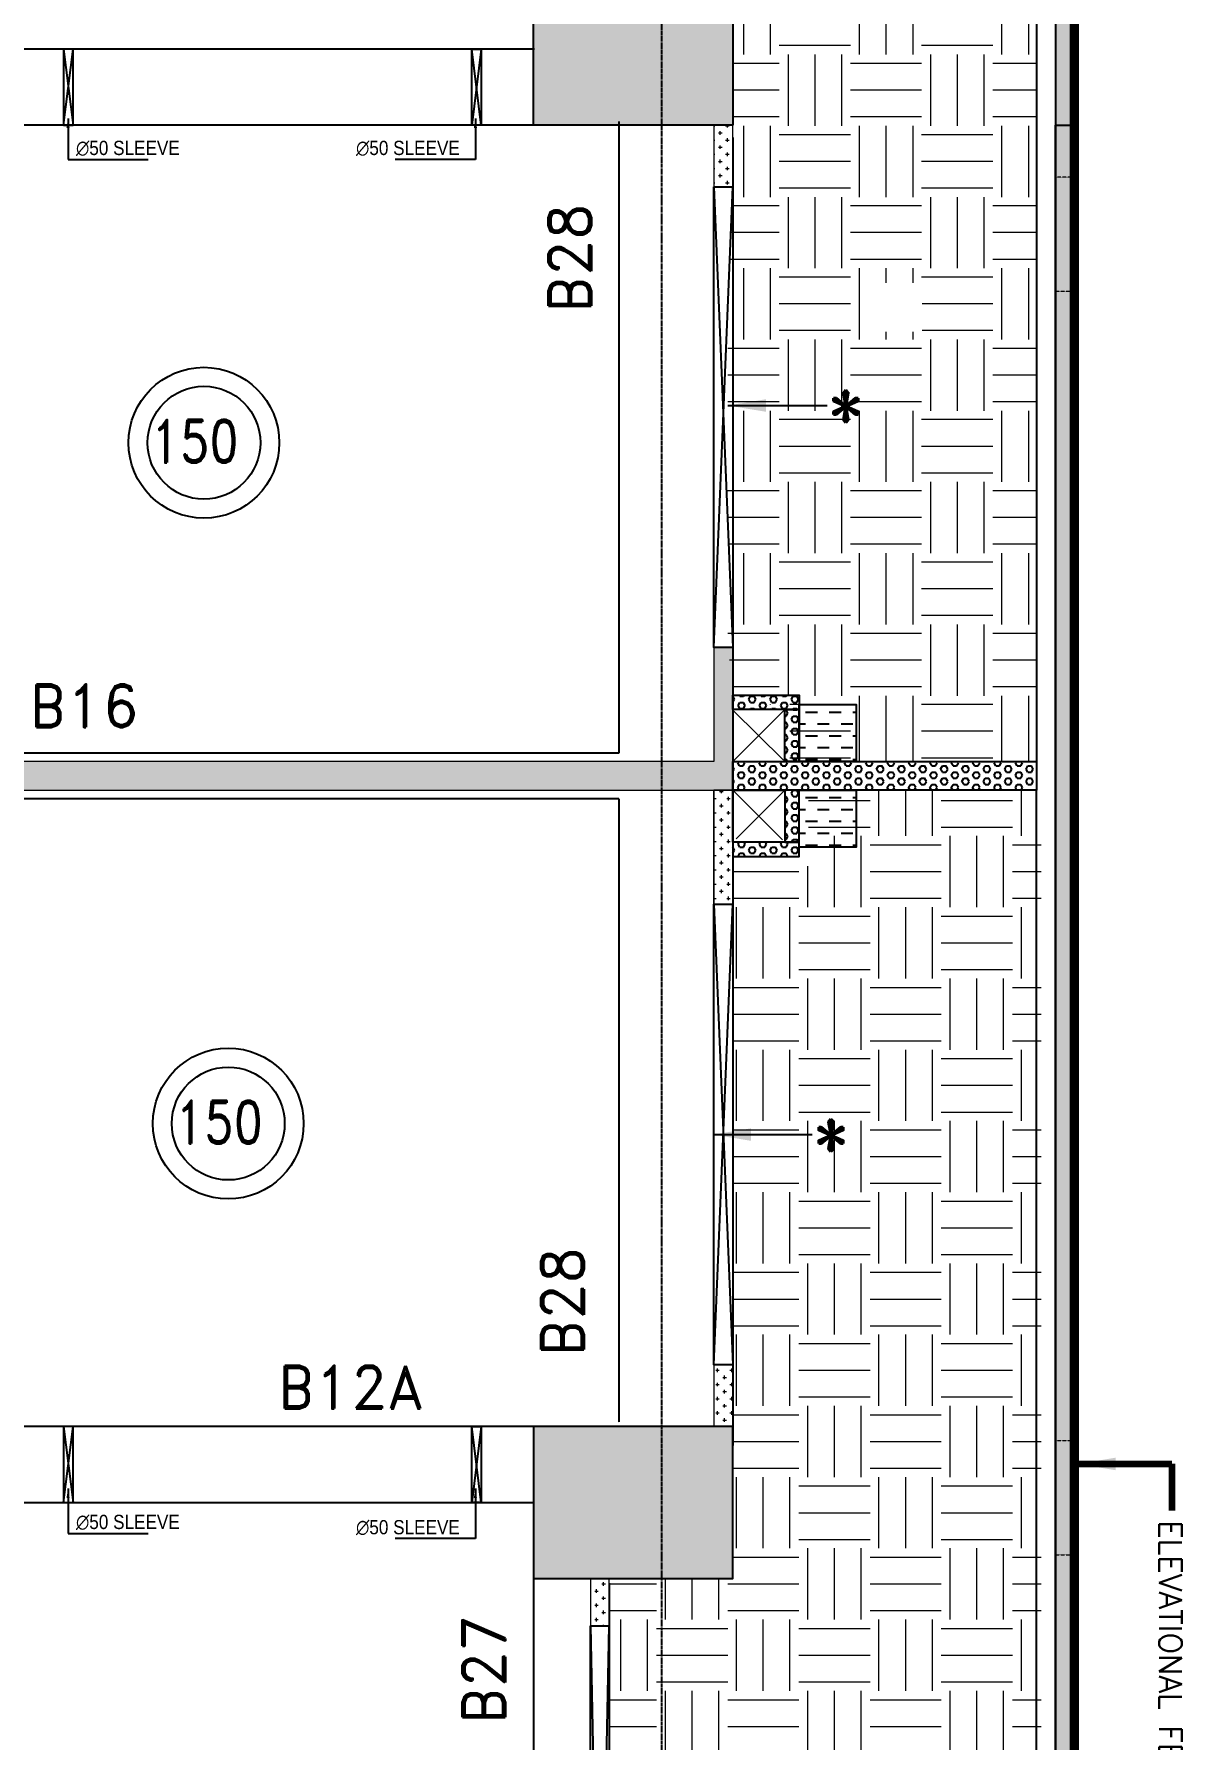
# Model space of a CAD drawing. Header units: millimetres. Extents: x 2061841 to 105821645, y -77612 to 48520811.
# Drawn here: x 2459825 to 2465872, y 14425 to 23405 of the extents above; entities that cross this region are included whole.
import ezdxf

# ---------------------------------------------------------------- set-up
doc = ezdxf.new("R2010")
doc.units = ezdxf.units.MM
doc.header["$LTSCALE"] = 10
doc.header["$MEASUREMENT"] = 0
for name, pattern in [('$0$HIDDEN', [0.375, 0.25, -0.125]), ('( Hidden )', [0.375, 0.25, -0.125]), ('CENTER', [2, 1.25, -0.25, 0.25, -0.25])]:
    doc.linetypes.add(name, pattern=pattern)
for name, color, linetype in [('A-Comments', 30, 'Continuous'), ('A-Grid-Tower', 8, 'CENTER'), ('A-HATCH', 8, 'Continuous'), ('BEAM NO', 2, 'Continuous'), ('khuraa', 6, 'Continuous'), ('S-OPENING', 6, 'Continuous'), ('S-SHADED', 252, 'Continuous'), ('S-TEXT', 2, 'Continuous'), ('SLEEVE 150 NEW', 51, 'Continuous'), ('UPSTAND RCC', 171, 'Continuous'), ('VIN_BEAM', 4, 'Continuous'), ('VIN_COLUMN', 1, 'Continuous'), ('VIN_SLAB THK', 2, 'Continuous')]:
    doc.layers.add(name, color=color, linetype=linetype)
for name, color, linetype, lineweight in [('s-opening text', 4, 'Continuous', 9), ('vin nonstrwall', 3, 'Continuous', 9), ('VIN SUNK HATCH', 8, 'Continuous', 0), ('VIN_COLUMN HATCH', 33, 'Continuous', 20), ('VIN_CUT OUT', 6, 'Continuous', 9)]:
    doc.layers.add(name, color=color, linetype=linetype, lineweight=lineweight)
doc.styles.add('200', font='romand.shx', dxfattribs={"width": 0.8, "height": 225})
doc.styles.add('KCP', font='', dxfattribs={"width": 0.9, "height": 200})
doc.styles.add('MAH', font='romand.shx', dxfattribs={"height": 210})
doc.styles.add('RT', font='romant.shx', dxfattribs={"height": 250})
doc.styles.add('ST', font='romand.shx', dxfattribs={"height": 4})
doc.styles.add('WD-20', font='romans.shx', dxfattribs={"height": 30})
doc.styles.add('WD-50', font='ARIALN.TTF', dxfattribs={"height": 150})
doc.styles.get('KCP').set_extended_font_data('Bahnschrift')
doc.dimstyles.new('GR1', dxfattribs={"dimtxt": 225, "dimasz": 125, "dimexe": 125, "dimexo": 100, "dimgap": 50, "dimtad": 1, "dimdec": 0, "dimzin": 3, "dimdsep": 46, "dimtxsty": '200', "dimblk1": 'OBLIQUE', "dimblk2": 'OBLIQUE', "dimsah": 1, "dimcen": 0.0625, "dimdle": 125, "dimclrd": 3, "dimclre": 3, "dimclrt": 2, "dimadec": 0, "dimazin": 0, "dimtfac": 1, "dimtdec": 0, "dimtix": 1, "dimtmove": 0, "dimatfit": 3, "dimfxl": 1, "dimtolj": 1, "dimtzin": 0, "dimarcsym": 0})
doc.dimstyles.new('wd-50', dxfattribs={"dimtxt": 90, "dimasz": 50, "dimexe": 35, "dimexo": 50, "dimgap": 25, "dimtad": 1, "dimrnd": 5, "dimzin": 12, "dimdsep": 46, "dimtxsty": 'WD-50', "dimblk": 'ARCHTICK', "dimblk2": 'ARCHTICK', "dimcen": 50, "dimdle": 35, "dimclrd": 5, "dimclre": 5, "dimclrt": 4, "dimadec": 0, "dimazin": 0, "dimtfac": 1, "dimtmove": 1, "dimatfit": 2, "dimfxl": 1, "dimtolj": 1, "dimtzin": 12, "dimlwd": -1, "dimlwe": -1, "dimarcsym": 0})
pattern_1 = [(0, (-40796.55, 68383.67), (37.5, 37.5), [18.75, -56.25]), (90, (-40787.174, 68374.296), (-37.5, 37.5), [18.75, -56.25])]
pattern_2 = [(0, (2438230.453, 38975.31), (0, 32.475953), [18.75, -37.5]), (120, (2438230.453, 38975.31), (-28.125, -16.237976), [18.75, -37.5]), (60, (2438249.203, 38975.31), (-28.125, 16.237976), [18.75, -37.5])]

# ---------------------------------------------------------------- blocks, each defined once
blk = doc.blocks.new('_Oblique')
at = {"color": 0, "linetype": 'ByBlock', "lineweight": -2}
blk.add_line((-0.5, -0.5), (0.5, 0.5), dxfattribs=at)
blk = doc.blocks.new('_ArchTick')
at = {"color": 0, "linetype": 'ByBlock', "const_width": 0.15}
blk.add_lwpolyline([(-0.5, -0.5), (0.5, 0.5)], dxfattribs=at)

msp = doc.modelspace()

# ---------------------------------------------------------------- hatches: boundary and pattern name
at = {"layer": 'A-Comments'}
h = msp.add_hatch(dxfattribs=at)
h.set_pattern_fill('HONEY', color=81, scale=200)
h.set_pattern_definition([(0, (-2791199.454, -285881.068), (37.5, 21.650635095), [25, -50]), (120, (-2791199.454, -285881.068), (-37.5, 21.650635095), [25, -50]), (60, (-2791199.454, -285881.068), (8e-15, 43.30127019), [-50, 25])])
edge = h.paths.add_edge_path()
edge.add_line((2452650.5, 38975.2), (2452750.5, 38975.2))
edge.add_line((2452750.5, 38975.2), (2452750.5, 40275.2))
edge.add_arc((2453150.5, 40275.2), 400, 89.99999, 179.99991, ccw=False)
edge.add_line((2453150.5, 40675.2), (2464305.5, 40675.2))
edge.add_arc((2464305.5, 39775.2), 900, 0, 90, ccw=False)
edge.add_line((2465205.5, 39775.2), (2465205.5, 22925.2))
edge.add_line((2465205.5, 22925.2), (2465305.5, 22925.2))
edge.add_line((2465305.5, 22925.2), (2465305.5, 39775.2))
edge.add_arc((2464305.5, 39775.2), 1000, 0, 90)
edge.add_line((2464305.5, 40775.2), (2453150.5, 40775.2))
edge.add_arc((2453150.5, 40275.2), 500, 90, 179.99992)
edge.add_line((2452650.5, 40275.2), (2452650.5, 38975.2))
h = msp.add_hatch(dxfattribs=at)
h.set_pattern_fill('HONEY', color=81, scale=200)
h.set_pattern_definition([(0, (-2791199.454, -285881.068), (37.5, 21.650635095), [25, -50]), (120, (-2791199.454, -285881.068), (-37.5, 21.650635095), [25, -50]), (60, (-2791199.454, -285881.068), (8e-15, 43.30127019), [-50, 25])])
edge = h.paths.add_edge_path()
edge.add_line((2452650.5, 38975.2), (2452750.5, 38975.2))
edge.add_line((2452750.5, 38975.2), (2452750.5, 40275.2))
edge.add_arc((2453150.5, 40275.2), 400, 89.99999, 179.99991, ccw=False)
edge.add_line((2453150.5, 40675.2), (2464305.5, 40675.2))
edge.add_arc((2464305.5, 39775.2), 900, 0, 90, ccw=False)
edge.add_line((2465205.5, 39775.2), (2465205.5, 22925.2))
edge.add_line((2465205.5, 22925.2), (2465305.5, 22925.2))
edge.add_line((2465305.5, 22925.2), (2465305.5, 39775.2))
edge.add_arc((2464305.5, 39775.2), 1000, 0, 90)
edge.add_line((2464305.5, 40775.2), (2453150.5, 40775.2))
edge.add_arc((2453150.5, 40275.2), 500, 90, 179.99992)
edge.add_line((2452650.5, 40275.2), (2452650.5, 38975.2))
h = msp.add_hatch(color=8, dxfattribs=at)
h.dxf.hatch_style = 1
h.paths.add_polyline_path([(2455255.5, 2200.3), (2455355.5, 2200.3), (2455355.5, 1175.3, 0.414213), (2455755.5, 775.3), (2464305.5, 775.3, 0.414214), (2465205.5, 1675.3), (2465205.5, 22925.3), (2465305.5, 22925.3), (2465305.5, 1675.3, -0.414214), (2464305.5, 675.3), (2455755.5, 675.3, -0.414213), (2455255.5, 1175.3)])
h = msp.add_hatch(dxfattribs=at)
h.set_pattern_fill('HONEY', color=8, scale=200)
h.set_pattern_definition([(0, (-2567435.446, -190624.363), (37.5, 21.65063509), [25, -50]), (120, (-2567435.446, -190624.363), (-37.5, 21.65063509), [25, -50]), (60, (-2567435.446, -190624.363), (8e-15, 43.30127019), [-50, 25])])
h.paths.add_polyline_path([(2455255.5, 2200.3), (2455355.5, 2200.3), (2455355.5, 1175.2, 0.414213), (2455755.5, 775.2), (2464305.5, 775.2, 0.414214), (2465205.5, 1675.2), (2465205.5, 22925.2), (2465305.5, 22925.2), (2465305.5, 1675.2, -0.414214), (2464305.5, 675.2), (2455755.5, 675.2, -0.414213), (2455255.5, 1175.2)])
at = {"layer": 'khuraa'}
h = msp.add_hatch(dxfattribs=at)
h.set_pattern_fill('DASH', color=256, scale=500, angle=180)
h.set_pattern_definition([(180, (-204361.16, -110978.15), (-62.5, -62.5), [62.5, -62.5])])
h.paths.add_polyline_path([(2463855.5, 19875.3), (2464155.5, 19875.3), (2464155.5, 19575.3), (2463855.5, 19575.3), (2463855.5, 19875.3)])
h = msp.add_hatch(dxfattribs=at)
h.set_pattern_fill('DASH', color=256, scale=500, angle=180)
h.set_pattern_definition([(180, (-204361.16, -111428.23), (-62.5, -62.5), [62.5, -62.5])])
h.paths.add_polyline_path([(2463855.5, 19425.3), (2464155.5, 19425.3), (2464155.5, 19125.3), (2463855.5, 19125.3), (2463855.5, 19425.3)])
at = {"layer": 'S-SHADED'}
h = msp.add_hatch(color=256, dxfattribs=at)
h.dxf.hatch_style = 1
h.paths.add_polyline_path([(2465305.5, 15999.7), (2465205.5, 15999.7), (2465205.5, 15399.7), (2465305.5, 15399.7), (2465305.5, 15999.7)])
at = {"layer": 'UPSTAND RCC'}
h = msp.add_hatch(dxfattribs=at)
h.set_pattern_fill('HEX', color=256, scale=150)
h.set_pattern_definition([(0, (2438230.453, 38950.31), (0, 32.475953), [18.75, -37.5]), (120, (2438230.453, 38950.31), (-28.125, -16.237976), [18.75, -37.5]), (60, (2438249.203, 38950.31), (-28.125, 16.237976), [18.75, -37.5])])
h.paths.add_polyline_path([(2463855.5, 19850.3), (2463505.5, 19850.3), (2463505.5, 19925.3), (2463855.5, 19925.3)])
h = msp.add_hatch(dxfattribs=at)
h.set_pattern_fill('HEX', color=256, scale=150)
h.set_pattern_definition(pattern_2)
h.paths.add_polyline_path([(2463855.5, 19575.3), (2463780.4, 19575.3), (2463780.4, 19850.3), (2463855.5, 19850.3)])
h = msp.add_hatch(dxfattribs=at)
h.set_pattern_fill('HEX', color=256, scale=150)
h.set_pattern_definition([(0, (972.57, 6269.695), (0, 32.47595264), [18.75, -37.5]), (120, (972.57, 6269.695), (-28.125, -16.2379763), [18.75, -37.5]), (60, (991.32, 6269.695), (-28.125, 16.2379763), [18.75, -37.5])])
h.paths.add_polyline_path([(2463505.5, 19425.3), (2465105.4, 19425.3), (2465105.4, 19575.3), (2463505.5, 19575.3)])
h = msp.add_hatch(dxfattribs=at)
h.set_pattern_fill('HEX', color=256, scale=150)
h.set_pattern_definition(pattern_2)
h.paths.add_polyline_path([(2463855.5, 19425.3), (2463780.4, 19425.3), (2463780.4, 19150.3), (2463855.5, 19150.3)])
h = msp.add_hatch(dxfattribs=at)
h.set_pattern_fill('HEX', color=256, scale=150)
h.set_pattern_definition([(0, (2438230.452, 39000.288), (0, 32.475953), [18.75, -37.5]), (120, (2438230.452, 39000.288), (-28.125, -16.237976), [18.75, -37.5]), (60, (2438249.202, 39000.288), (-28.125, 16.237976), [18.75, -37.5])])
h.paths.add_polyline_path([(2463855.5, 19150.3), (2463505.4, 19150.3), (2463505.4, 19075.3), (2463855.5, 19075.3)])
at = {"layer": 'vin nonstrwall'}
h = msp.add_hatch(dxfattribs=at)
h.set_pattern_fill('CROSS', color=256, scale=150)
h.set_pattern_definition([(0, (-24131.92, 22922.31), (37.5, 37.5), [18.75, -56.25]), (90, (-24122.545, 22912.936), (-37.5, 37.5), [18.75, -56.25])])
h.paths.add_polyline_path([(2463505.5, 22925.3), (2463405.5, 22925.3), (2463405.5, 22600.3), (2463505.5, 22600.3)])
h = msp.add_hatch(dxfattribs=at)
h.set_pattern_fill('CROSS', color=256, scale=150)
h.set_pattern_definition([(0, (-3646.26, 480.236), (37.5, 37.5), [18.75, -56.25]), (90, (-3636.886, 470.86), (-37.5, 37.5), [18.75, -56.25])])
h.paths.add_polyline_path([(2463410.5, 20175.3), (2463410.5, 19575.3), (2458455.5, 19575.3), (2458455.5, 20825.3), (2458455.5, 20825.3), (2458455.5, 21125.3), (2458355.5, 21125.3), (2458355.5, 20825.3), (2457200.5, 20825.3), (2457200.5, 20725.3), (2458355.5, 20725.3), (2458355.5, 19425.3), (2463510.5, 19425.3), (2463510.5, 20175.3)])
h = msp.add_hatch(dxfattribs=at)
h.set_pattern_fill('CROSS', color=256, scale=150)
h.set_pattern_definition([(0, (-3651.265, 480.236), (37.5, 37.5), [18.75, -56.25]), (90, (-3641.89, 470.86), (-37.5, 37.5), [18.75, -56.25])])
h.paths.add_polyline_path([(2463505.5, 19425.3), (2463405.5, 19425.3), (2463405.5, 18825.3), (2463505.5, 18825.3), (2463505.5, 19425.3)])
h = msp.add_hatch(dxfattribs=at)
h.set_pattern_fill('CROSS', color=256, scale=150)
h.set_pattern_definition(pattern_1)
h.paths.add_polyline_path([(2463405.5, 16075.3), (2463505.5, 16075.3), (2463505.5, 16400.3), (2463405.5, 16400.3)])
h = msp.add_hatch(dxfattribs=at)
h.set_pattern_fill('CROSS', color=256, scale=150)
h.set_pattern_definition(pattern_1)
h.paths.add_polyline_path([(2462855.5, 15275.3), (2462755.5, 15275.3), (2462755.5, 15025.3), (2462855.5, 15025.3)])
at = {"layer": 'VIN SUNK HATCH'}
h = msp.add_hatch(dxfattribs=at)
h.set_pattern_fill('EARTH', color=8, scale=1500, angle=180)
edge = h.paths.add_edge_path()
edge.add_line((2463564.5, 19875.3), (2463505.5, 19950.3))
edge.add_line((2463505.5, 19950.3), (2463480.5, 20175.3))
edge.add_line((2463480.5, 20175.3), (2463480.5, 20781.4))
edge.add_line((2463480.5, 20781.4), (2463480.5, 20950.3))
edge.add_line((2463480.5, 20950.3), (2463480.8, 20950.3))
edge.add_line((2463480.8, 20950.3), (2463480.6, 20952.8))
edge.add_line((2463480.6, 20952.8), (2463480.6, 21997))
edge.add_line((2463480.6, 21997), (2463505.5, 22600.3))
edge.add_line((2463505.5, 22600.3), (2463505.5, 22925.3))
edge.add_line((2463505.5, 23003.5), (2463505.5, 23602.8))
edge.add_line((2463505.5, 23602.8), (2463505.5, 23725.3))
edge.add_line((2463505.5, 23725.3), (2463480.5, 23725.3))
edge.add_line((2463480.5, 23725.3), (2463380.5, 23725.3))
edge.add_line((2463380.5, 23725.3), (2463183.4, 23725.3))
edge.add_line((2463183.4, 23725.3), (2463183.4, 27669.3))
edge.add_line((2463183.4, 27669.3), (2463480.5, 27669.3))
edge.add_line((2463480.5, 27669.3), (2463480.5, 27675.3))
edge.add_line((2463480.5, 27675.3), (2463480.5, 29495.8))
edge.add_line((2463480.5, 29495.8), (2463480.5, 29825.3))
edge.add_line((2463480.5, 29825.3), (2463480.5, 30300.3))
edge.add_line((2463480.5, 30300.3), (2463480.5, 30300.8))
edge.add_line((2463480.5, 30300.9), (2463480.5, 30500.3))
edge.add_line((2463480.6, 30500.3), (2463480.6, 30800.3))
edge.add_line((2463480.6, 30800.3), (2463480.6, 31397.3))
edge.add_line((2463480.6, 31397.3), (2463480.6, 32603.3))
edge.add_line((2463480.6, 32603.3), (2463480.6, 32900.3))
edge.add_line((2463480.6, 32900.3), (2463480.6, 33200.3))
edge.add_line((2463480.6, 33200.3), (2463480.6, 33650.3))
edge.add_line((2463480.6, 33650.3), (2463505.5, 33650.3))
edge.add_line((2463505.5, 33650.3), (2463505.5, 33375.3))
edge.add_line((2463505.5, 33375.3), (2463505.5, 33350.3))
edge.add_line((2463505.5, 33350.3), (2464205.5, 33350.3))
edge.add_line((2464205.5, 33350.3), (2464205.5, 33650.3))
edge.add_line((2464205.5, 33650.3), (2465105.5, 33650.3))
edge.add_line((2465105.5, 33650.3), (2465105.5, 19575.3))
edge.add_line((2465105.5, 19575.3), (2463880.5, 19575.3))
edge.add_line((2463880.5, 19575.3), (2463805.5, 19575.3))
edge.add_line((2463805.5, 19575.3), (2463805.5, 19872.6))
edge.add_line((2463805.5, 19872.6), (2463597.9, 19875.3))
edge = h.paths.add_edge_path(flags=16)
edge.add_line((2463805.5, 19872.6), (2463805.5, 19575.3))
edge.add_line((2463805.5, 19575.3), (2463805.5, 19875.3))
edge.add_line((2463805.5, 19875.3), (2463805.5, 19872.6))
edge = h.paths.add_edge_path()
edge.add_line((2463505.5, 19926.7), (2463805.5, 19924))
edge.add_line((2463805.5, 19924), (2463805.5, 19875.3))
edge.add_line((2463805.5, 19875.3), (2463505.5, 19875.3))
edge = h.paths.add_edge_path(flags=16)
edge.add_arc((2464161.3, 26411.3), 447.1, 180, 360)
edge.add_arc((2464161.3, 26411.3), 447.1, 0, 180)
h.paths.add_polyline_path([(2464503.5, 21838), (2464275, 21838), (2464275, 22095.2), (2464503.5, 22095.2)], flags=16)
h.paths.add_polyline_path([(2463755, 25358), (2463526.5, 25358), (2463526.5, 25615.1), (2463755, 25615.1)], flags=16)
h.paths.add_polyline_path([(2464404.4, 31859.6), (2464175.9, 31859.6), (2464175.9, 32116.7), (2464404.4, 32116.7)], flags=16)
h.paths.add_polyline_path([(2464518.9, 26214.8), (2463751, 26214.8), (2463751, 26589.8), (2464518.9, 26589.8)], flags=16)
edge = h.paths.add_edge_path(flags=0)
edge.add_arc((2464161.3, 26411.3), 347.1, 180, 360)
edge.add_arc((2464161.3, 26411.3), 347.1, 0, 180)
h = msp.add_hatch(dxfattribs=at)
h.set_pattern_fill('EARTH', color=8, scale=1500, angle=180)
h.set_pattern_definition([(0, (-3646.26, 480.24), (375, 375), [375, -375]), (0, (-3646.26, 620.86), (375, 375), [375, -375]), (0, (-3646.26, 761.5), (375, 375), [375, -375]), (90, (-3599.4, 808.36), (-375, 375), [375, -375]), (90, (-3458.76, 808.36), (-375, 375), [375, -375]), (90, (-3318.14, 808.36), (-375, 375), [375, -375])])
h.paths.add_polyline_path([(2463505.4, 19025.3), (2463905.4, 19025.3), (2463905.5, 19425.3), (2465130.5, 19425.3), (2465130.5, 7144.9), (2464205.4, 7144.9), (2464205.5, 8800.3), (2463505.4, 8800.2), (2463505.5, 9450.3), (2462855.5, 9450.3), (2462855.5, 15275.3), (2463505.5, 15275.3), (2463505.5, 16525.3)])
at = {"layer": 'VIN_COLUMN HATCH'}
h = msp.add_hatch(color=256, dxfattribs=at)
h.dxf.hatch_style = 1
h.paths.add_polyline_path([(2463505.5, 22925.3), (2462455.5, 22925.3), (2462455.5, 23725.3), (2463505.5, 23725.3)])
h = msp.add_hatch(color=256, dxfattribs=at)
h.dxf.hatch_style = 1
h.paths.add_polyline_path([(2462455.5, 15275.3), (2463505.5, 15275.3), (2463505.5, 16075.3), (2462455.5, 16075.3)])

# ---------------------------------------------------------------- linework, layer by layer
at = {"layer": 'A-Comments', "color": 4}
for p, q in [((2465205.5, 22925.3, -643584.3), (2465305.5, 22925.3, -643584.3)), ((2465205.5, 1675.3, -643584.3), (2465205.5, 22925.3, -643584.3)), ((2465205.5, 22925.3, -643584.3), (2465305.5, 22925.3, -643584.3)), ((2465205.5, 22925.3, -643584.3), (2465205.5, 1675.3, -643584.3)), ((2465305.5, 22925.3, -643584.3), (2465305.5, 1675.3, -643584.3)), ((2465305.5, 22925.3, -643584.3), (2465305.5, 1675.3, -643584.3))]:
    msp.add_line(p, q, dxfattribs=at)
at = {"layer": 'A-Comments', "color": 33}
for p, q in [((2465205.5, 1675.3, -643584.3), (2465205.5, 22925.3, -643584.3)), ((2465305.5, 22925.3, -643584.3), (2465305.5, 1675.3, -643584.3))]:
    msp.add_line(p, q, dxfattribs=at)
at = {"layer": 'A-Comments', "color": 81, "elevation": -643584.3}
msp.add_lwpolyline([(2452650.5, 38975.3), (2452750.5, 38975.3), (2452750.5, 40275.3, -0.414213), (2453150.5, 40675.3), (2464305.5, 40675.3, -0.414214), (2465205.5, 39775.3), (2465205.5, 22925.3), (2465305.5, 22925.3), (2465305.5, 39775.3, 0.414214), (2464305.5, 40775.3), (2453150.5, 40775.3, 0.414213), (2452650.5, 40275.3)], format="xyb", close=True, dxfattribs=at)
msp.add_lwpolyline([(2452650.5, 38975.3), (2452750.5, 38975.3), (2452750.5, 40275.3, -0.414213), (2453150.5, 40675.3), (2464305.5, 40675.3, -0.414214), (2465205.5, 39775.3), (2465205.5, 22925.3), (2465305.5, 22925.3), (2465305.5, 39775.3, 0.414214), (2464305.5, 40775.3), (2453150.5, 40775.3, 0.414213), (2452650.5, 40275.3)], format="xyb", close=True, dxfattribs=at)
msp.add_lwpolyline([(2452650.5, 38975.3), (2452750.5, 38975.3), (2452750.5, 40275.3, -0.414213), (2453150.5, 40675.3), (2464305.5, 40675.3, -0.414214), (2465205.5, 39775.3), (2465205.5, 22925.3), (2465305.5, 22925.3), (2465305.5, 39775.3, 0.414214), (2464305.5, 40775.3), (2453150.5, 40775.3, 0.414213), (2452650.5, 40275.3)], format="xyb", close=True, dxfattribs=at)
msp.add_lwpolyline([(2452650.5, 38975.3), (2452750.5, 38975.3), (2452750.5, 40275.3, -0.414213), (2453150.5, 40675.3), (2464305.5, 40675.3, -0.414214), (2465205.5, 39775.3), (2465205.5, 22925.3), (2465305.5, 22925.3), (2465305.5, 39775.3, 0.414214), (2464305.5, 40775.3), (2453150.5, 40775.3, 0.414213), (2452650.5, 40275.3)], format="xyb", close=True, dxfattribs=at)
at = {"layer": 'A-Grid-Tower'}
msp.add_line((2463130.5, 42217.8, -643584.3), (2463130.5, 675.2, -643584.3), dxfattribs=at)
at = {"layer": 'A-HATCH', "color": 7, "const_width": 50, "elevation": -643584.3}
msp.add_lwpolyline([(2436455.5, 39775.3), (2436455.5, 1675.3, 0.414218), (2437455.5, 675.3), (2446005.5, 675.3, 0.414213), (2446505.5, 1175.3), (2446505.5, 7175.3), (2447980.5, 7175.3), (2447980.5, 8525.3), (2449180.5, 8525.3), (2449180.5, 4825.3), (2452580.5, 4825.3), (2452580.5, 8525.3), (2453780.5, 8525.3), (2453780.5, 7175.3), (2455255.5, 7175.3), (2455255.5, 1175.3, 0.414213), (2455755.5, 675.3), (2464305.5, 675.3, 0.414214), (2465305.5, 1675.3), (2465305.5, 39775.3, 0.414214)], format="xyb", dxfattribs=at)
at = {"layer": 'khuraa', "elevation": -643584.3}
for points in [[(2463855.5, 19875.3), (2464155.5, 19875.3), (2464155.5, 19575.3), (2463855.5, 19575.3)], [(2463855.5, 19425.3), (2464155.5, 19425.3), (2464155.5, 19125.3), (2463855.5, 19125.3)]]:
    msp.add_lwpolyline(points, close=True, dxfattribs=at)
at = {"layer": 'S-OPENING'}
for p, q in [((2463405.5, 20175.3, -643584.3), (2463505.5, 22600.3, -643584.3)), ((2463405.5, 22600.3, -643584.3), (2463505.5, 20175.3, -643584.3)), ((2463405.5, 16400.3, -643584.3), (2463505.5, 18825.3, -643584.3)), ((2463405.5, 18825.3, -643584.3), (2463505.5, 16400.3, -643584.3)), ((2462755.5, 10225.3, -643584.3), (2462855.5, 15025.3, -643584.3)), ((2462755.5, 15025.3, -643584.3), (2462855.5, 10225.3, -643584.3))]:
    msp.add_line(p, q, dxfattribs=at)
at = {"layer": 'S-OPENING', "elevation": -643584.3}
for points in [[(2463405.5, 22600.3), (2463505.5, 22600.3), (2463505.5, 20175.3), (2463405.5, 20175.3)], [(2463505.5, 19425.3), (2463780.4, 19425.3), (2463780.4, 19150.3), (2463505.5, 19150.3)], [(2463405.5, 18825.3), (2463505.5, 18825.3), (2463505.5, 16400.3), (2463405.5, 16400.3)], [(2462755.5, 15025.3), (2462855.5, 15025.3), (2462855.5, 10225.3), (2462755.5, 10225.3)], [(2462755.5, 15025.3), (2462855.5, 15025.3), (2462855.5, 10225.3), (2462755.5, 10225.3)]]:
    msp.add_lwpolyline(points, close=True, dxfattribs=at)
at = {"layer": 'SLEEVE 150 NEW'}
for p, q in [((2459980.5, 23325.3, -643584.3), (2460030.5, 22925.3, -643584.3)), ((2459980.5, 22925.3, -643584.3), (2460030.5, 23325.3, -643584.3)), ((2462180.5, 23325.3, -643584.3), (2462130.5, 22925.3, -643584.3)), ((2462180.5, 22925.3, -643584.3), (2462130.5, 23325.3, -643584.3)), ((2459980.5, 16075.3, -643584.3), (2460030.5, 15675.3, -643584.3)), ((2459980.5, 15675.3, -643584.3), (2460030.5, 16075.3, -643584.3)), ((2462180.5, 16075.3, -643584.3), (2462130.5, 15675.3, -643584.3)), ((2462180.5, 15675.3, -643584.3), (2462130.5, 16075.3, -643584.3))]:
    msp.add_line(p, q, dxfattribs=at)
at = {"layer": 'SLEEVE 150 NEW', "elevation": -643584.3}
for points in [[(2460030.5, 23325.3), (2459980.5, 23325.3), (2459980.5, 22925.3), (2460030.5, 22925.3)], [(2462130.5, 23325.3), (2462180.5, 23325.3), (2462180.5, 22925.3), (2462130.5, 22925.3)], [(2460030.5, 16075.3), (2459980.5, 16075.3), (2459980.5, 15675.3), (2460030.5, 15675.3)], [(2462130.5, 16075.3), (2462180.5, 16075.3), (2462180.5, 15675.3), (2462130.5, 15675.3)]]:
    msp.add_lwpolyline(points, close=True, dxfattribs=at)
at = {"layer": 'UPSTAND RCC', "elevation": -643584.3}
for points in [[(2463855.5, 19850.3), (2463505.5, 19850.3), (2463505.5, 19925.3), (2463855.5, 19925.3)], [(2463855.5, 19575.3), (2463780.4, 19575.3), (2463780.4, 19850.3), (2463855.5, 19850.3)], [(2465105.4, 19425.3), (2463505.4, 19425.3), (2463505.4, 19575.3), (2465105.4, 19575.3)], [(2463855.5, 19425.3), (2463780.4, 19425.3), (2463780.4, 19150.3), (2463855.5, 19150.3)], [(2463855.5, 19150.3), (2463505.4, 19150.3), (2463505.4, 19075.3), (2463855.5, 19075.3)]]:
    msp.add_lwpolyline(points, close=True, dxfattribs=at)
at = {"layer": 'vin nonstrwall', "elevation": -643584.3}
for points in [[(2463505.5, 22925.3), (2463405.5, 22925.3), (2463405.5, 22600.3), (2463505.5, 22600.3)], [(2458355.5, 19425.3), (2463505.5, 19425.3), (2463505.5, 20175.3), (2463405.5, 20175.3), (2463405.5, 19575.3), (2458455.5, 19575.3), (2458455.5, 21125.3), (2458355.5, 21125.3), (2458355.5, 20825.3), (2457205.5, 20825.3), (2457205.5, 20725.3), (2458355.5, 20725.3)], [(2463505.5, 19575.3), (2465105.4, 19575.3), (2465105.4, 19425.3), (2463505.5, 19425.3)], [(2463505.5, 19425.3), (2463405.5, 19425.3), (2463405.5, 18825.3), (2463505.5, 18825.3)], [(2463505.5, 18825.3), (2463455.5, 18825.3), (2463405.5, 18825.3), (2463405.5, 19425.3), (2463505.5, 19425.3)], [(2463405.5, 16075.3), (2463505.5, 16075.3), (2463505.5, 16400.3), (2463405.5, 16400.3)], [(2462855.5, 15275.3), (2462755.5, 15275.3), (2462755.5, 15025.3), (2462855.5, 15025.3)]]:
    msp.add_lwpolyline(points, close=True, dxfattribs=at)
at = {"layer": 'vin nonstrwall', "color": 1, "linetype": '( Hidden )', "ltscale": 0.5, "elevation": -643583.3}
msp.add_lwpolyline([(2465205.5, 15399.7), (2465305.5, 15399.7), (2465305.5, 22652.3), (2465205.5, 22652.3), (2465205.5, 15399.7)], dxfattribs=at)
for points in [[(2465305.5, 22652.3), (2465205.5, 22652.3), (2465205.5, 22052.3), (2465305.5, 22052.3)], [(2465305.5, 15999.7), (2465205.5, 15999.7), (2465205.5, 15399.7), (2465305.5, 15399.7)]]:
    msp.add_lwpolyline(points, close=True, dxfattribs=at)
at = {"layer": 'VIN_BEAM', "linetype": '$0$HIDDEN'}
for p, q in [((2462460.5, 23325.3, -643584.3), (2455355.5, 23325.3, -643584.3)), ((2462455.5, 22925.3, -643584.3), (2458705.5, 22925.3, -643584.3)), ((2462905.5, 22944.9, -643584.3), (2462905.5, 19619.8, -643584.3)), ((2462905.5, 19619.8, -643584.3), (2458705.5, 19619.8, -643584.3)), ((2462905.5, 19379.8, -643584.3), (2458705.5, 19379.8, -643584.3)), ((2462905.5, 19379.8, -643584.3), (2462905.5, 16098, -643584.3)), ((2462910.5, 16075.3, -643584.3), (2458705.5, 16075.3, -643584.3)), ((2458575.5, 15675.3, -643584.3), (2462455.5, 15675.3, -643584.3)), ((2462455.4, 15325.3, -643584.3), (2462455.5, 9089.5, -643584.3))]:
    msp.add_line(p, q, dxfattribs=at)
at = {"layer": 'VIN_BEAM', "linetype": 'ByBlock'}
msp.add_line((2463505.5, 22861.1, -643584.3), (2463505.5, 15974.4, -643584.3), dxfattribs=at)
at = {"layer": 'VIN_BEAM'}
msp.add_line((2462855.5, 15250.3, -643584.3), (2462855.5, 9450.3, -643584.3), dxfattribs=at)
at = {"layer": 'VIN_BEAM', "elevation": -643584.3}
for points in [[(2452650.5, 38975.3), (2452650.5, 40275.3, -0.414214), (2453150.5, 40775.3), (2464305.5, 40775.3, -0.414214), (2465305.5, 39775.3), (2465305.5, 19575.3)], [(2452850.5, 38975.3), (2452850.5, 40275.3, -0.414214), (2453150.5, 40575.3), (2464305.5, 40575.3, -0.414214), (2465105.5, 39775.3), (2465105.5, 19575.3)], [(2455255.5, 2475.3), (2455255.5, 1175.3, 0.414214), (2455755.5, 675.3), (2464305.5, 675.3, 0.414214), (2465305.5, 1675.3), (2465305.5, 19425.3)], [(2455455.5, 2478.3), (2455455.5, 1178.3, 0.414214), (2455755.5, 878.3), (2464305.5, 878.3, 0.414214), (2465105.5, 1678.3), (2465105.5, 19425.3)]]:
    msp.add_lwpolyline(points, format="xyb", dxfattribs=at)
at = {"layer": 'VIN_COLUMN', "ltscale": 125, "elevation": -643584.3}
for points in [[(2463505.5, 22925.3), (2462455.5, 22925.3), (2462455.5, 23725.3), (2463505.5, 23725.3)], [(2462455.5, 15275.3), (2463505.5, 15275.3), (2463505.5, 16075.3), (2462455.5, 16075.3)]]:
    msp.add_lwpolyline(points, close=True, dxfattribs=at)
at = {"layer": 'VIN_CUT OUT'}
for p, q in [((2463505.5, 19575.3, -643584.3), (2463780.4, 19850.2, -643584.3)), ((2463773.8, 19582, -643584.3), (2463505.5, 19846.7, -643584.3)), ((2463505.5, 19425.3, -643584.3), (2463768.1, 19162.6, -643584.3)), ((2463780.4, 19425.3, -643584.3), (2463523.2, 19168, -643584.3))]:
    msp.add_line(p, q, dxfattribs=at)
at = {"layer": 'VIN_CUT OUT', "elevation": -643584.3}
msp.add_lwpolyline([(2463505.5, 19575.3), (2463780.5, 19575.3), (2463780.4, 19850.3), (2463505.5, 19850.3)], close=True, dxfattribs=at)
at = {"layer": 'VIN_SLAB THK', "color": 2, "linetype": 'Continuous', "ltscale": 0.25}
for centre, radius in [((2460720, 21253.8, -643584.3), 397.1), ((2460720, 21253.8, -643584.3), 297.1), ((2460848, 17669.8, -643584.3), 397.1), ((2460848, 17669.8, -643584.3), 297.1)]:
    msp.add_circle(centre, radius, dxfattribs=at)

# ---------------------------------------------------------------- texts
at = {"layer": 'BEAM NO', "color": 4, "style": 'MAH'}
for s, p in [('B28', (2462759.3, 21935.8, -643584.3)), ('B28', (2462721.2, 16441.4, -643584.3)), ('B27', (2462306.8, 14505.7, -643584.3))]:
    msp.add_text(s, height=225, rotation=90, dxfattribs=at).set_placement(p)
for s, p in [('B16', (2459799, 19756.5, -643584.3)), ('B12A', (2461107.6, 16169.5, -643584.3))]:
    msp.add_text(s, height=225, dxfattribs=at).set_placement(p)
at = {"layer": 's-opening text', "style": 'RT', "text_generation_flag": 4}
for p in [(2464204.4, 21231.5, -643584.3), (2464126, 17393.5, -643584.3)]:
    msp.add_text('*', height=300, rotation=180, dxfattribs=at).set_placement(p)
at = {"layer": 'S-TEXT', "color": 6, "style": 'WD-20'}
msp.add_text('ELEVATIONAL FEATURE  ', height=120, rotation=270, dxfattribs=at).set_placement((2465751.8, 15582, -643584.3))
at = {"layer": 'SLEEVE 150 NEW', "style": 'KCP', "width": 0.9}
for p in [(2460046.1, 22768.2, -644913.7), (2461521.3, 22768.2, -644913.7), (2460046.1, 15535.1, -644913.7), (2461521.3, 15507.5, -644913.7)]:
    msp.add_text('∅50 SLEEVE', height=75, dxfattribs=at).set_placement(p)
at = {"layer": 'VIN_SLAB THK', "color": 2, "linetype": 'Continuous', "ltscale": 0.25, "style": 'ST', "width": 0.8}
for p in [(2460440.2, 21148.9, -643584.3), (2460568.2, 17564.9, -643584.3)]:
    msp.add_text('150', height=225, dxfattribs=at).set_placement(p)

# ---------------------------------------------------------------- leaders
at = {"layer": 's-opening text'}
for points, override in [([(2463480.2, 21449.7, -643584.3), (2464002.2, 21449.7, -643584.3)], {"dimasz": 200, "dimtad": 0, "dimfxl": 125}), ([(2463401.8, 17611.8, -643584.3), (2463923.8, 17611.8, -643584.3)], {"dimasz": 200, "dimtad": 0, "dimfxl": 125}), ([(2465322.1, 15877.9, -643583.3), (2465818.2, 15877.9, -643583.3), (2465818.2, 15632.7, -643583.3)], {"dimscale": 1, "dimtxt": 225, "dimasz": 200, "dimgap": 50, "dimtad": 0, "dimtxsty": '200', "dimclrd": 3, "dimlwd": 65534})]:
    msp.add_leader(points, dimstyle='GR1', override=override, dxfattribs=at)
at = {"layer": 'SLEEVE 150 NEW'}
for points in [[(2460004.1, 22961.4, -643584.3), (2460004.1, 22745.4, -643584.3), (2460426.6, 22745.4, -643584.3)], [(2462150, 22961.4, -643584.3), (2462150, 22745.4, -643584.3), (2461727.5, 22745.4, -643584.3)], [(2460004.1, 15748.1, -643584.3), (2460004.1, 15512.3, -643584.3), (2460426.6, 15512.3, -643584.3)], [(2462150, 15748.1, -643584.3), (2462150, 15484.7, -643584.3), (2461727.5, 15484.7, -643584.3)]]:
    msp.add_leader(points, dimstyle='wd-50', override={"dimtxt": 200, "dimtad": 0, "dimdec": 0, "dimtxsty": 'KCP', "dimclrd": 256, "dimclre": 256, "dimclrt": 256, "dimtdec": 0, "dimarcsym": 1}, dxfattribs=at)

doc.saveas('drawing.dxf')
